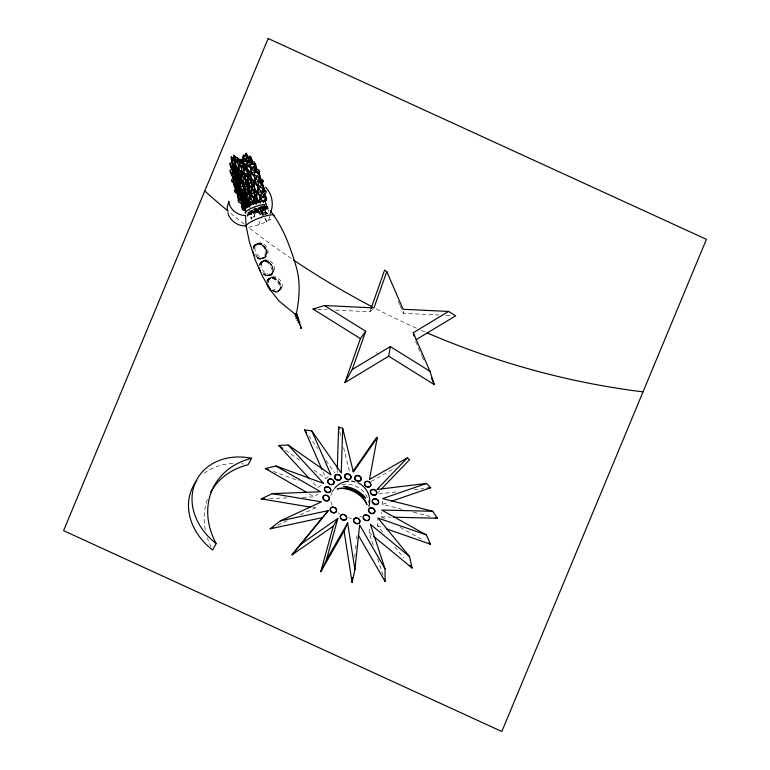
<?xml version="1.0" encoding="UTF-8"?>
<svg xmlns="http://www.w3.org/2000/svg" width="770" height="770" viewBox="0 0 770 770"><rect width="100%" height="100%" fill="white"/><g stroke="black" fill="none" stroke-linecap="round" stroke-linejoin="round"><path stroke-width="0.58" stroke-dasharray="3.85 2.89" d="M263.898 206.341L263.398 210.162L261.656 212.241M402.017 509.268L382.536 504.34L382.603 500.895M384.644 518.662L381.516 516.92L381.641 512.339M337.173 472.655L337.25 470.249M254.678 207.091L254.273 216.88L252.733 209.979M269.529 216.139L268.98 219.604L267.277 221.433L266.487 221.847L264.861 218.651M382.7 532.166L377.416 525.727L377.983 518.066M354.72 557.288L355.105 553.697M355.605 548.923L356.115 544.14M356.616 539.356L357.126 534.572M255.505 207.785L255.091 211.317L253.214 209.921M248.238 212.847L247.719 216.351L247.536 212.761M261.155 207.39L260.125 214.397L255.447 209.161M267.614 282.821C271.608 267.95 290.242 295.969 272.311 290.203M280.655 286.864L280.347 288.808L280.704 288.461C282.215 282.032 274.303 275.622 269.067 278.576A7.806 5.708 45.5 0 0 267.267 280.944M373.181 545.073L369.061 532.551L369.629 529M256.92 243.888C263.138 241.77 270.78 253.166 263.889 257.902L266.892 255.678A7.806 6.083 58.9 0 0 262.021 243.195C258.152 242.011 253.349 245.043 253.061 249.162L253.455 248.922C252.002 246.429 259.731 242.512 255.467 244.552A7.806 6.083 58.9 0 0 253.157 248.903M253.734 249.162L254.774 246.227M259.086 258.412L255.871 256.372C258.46 260.164 264.331 258.297 265.044 256.785L266.295 253.292M258.961 265.775C266.343 246.891 284.669 282.465 263.494 274.717M259.837 265.602L261.097 262.551M272.907 270.588L272.782 272.272C275.073 265.919 267.536 258.576 262.012 261.531A7.806 6.025 53.3 0 0 259.548 265.592M256.757 208.429L254.023 217.448L249.519 210.451M335.537 310.108L369.908 311.744L370.707 309.482M258.739 224.811L261.473 217.217M330.898 495.408A19.866 16.189 28.7 0 1 331.504 493.358L331.716 492.81M266.728 281.012C272.869 269.048 289.934 290.935 275.506 292.398M267.209 281.281L270.674 277.277L275.525 276.892A7.806 5.708 45.5 0 1 281.32 288.529L279.645 290.165L280.405 288.471M267.565 280.925L268.268 279.568M272.291 290.425L274.053 291.204L273.697 291.561L277.123 291.763L278.547 291.175L280.704 288.461M376.588 352.419L377.81 354.007M332.062 492.28L333.198 489.99M252.983 247.122C255.515 240.413 264.707 243.869 266.218 249.49M265.15 256.525L265.929 255.043M263.513 260.972L260.722 262.83L260.25 263.937M272.493 272.262L271.569 273.937L272.782 272.272M266.998 213.877L263.042 207.284L264.004 205.888M260.202 206.591L251.222 218.969L248.306 212.424M263.388 207.226L267.325 213.791M263.042 207.284L263.792 207.101L263.099 207.217M378.031 492.531L379.697 490.798M270.674 277.277L269.009 278.923C274.293 276.363 280.492 281.791 280.598 287.2L280.954 286.844M270.434 278.326L272.099 276.69M272.079 278.201L273.754 276.555M273.851 278.538L275.525 276.892M275.467 291.897L275.824 291.541L274.053 291.204M277.123 291.763L278.904 290.819L278.547 291.175M300.252 514.87L315.286 507.902L317.596 505.63M254.706 246.294L255.842 245.197M369.908 311.744L373.152 308.664M267.902 279.924L270.491 277.989M275.824 291.541L277.479 291.406L280.001 289.818M281.32 288.529L280.213 289.53A7.806 5.708 45.5 0 1 273.61 289.135M270.357 274.948L273.321 272.638A7.806 6.025 53.3 0 0 268.614 260.308L265.178 259.962L262.474 261.531A7.806 6.025 53.3 0 0 263.253 270.934A7.806 6.025 53.3 0 0 272.108 273.639L268.855 275.506L263.715 274.284L265.419 275.159M270.443 274.649L268.942 275.208L271.945 273.658M302.562 497.295L314.372 496.833L317.933 493.945M259.365 207.746L249.634 215.138L248.864 211.683M260.722 262.83L263.677 260.52M261.935 261.829L265.178 259.962M263.427 261.271L265.111 261.194L266.863 259.885M265.111 261.194L266.863 261.617L268.614 260.308M266.863 261.617L268.942 262.214M268.566 262.493L270.482 263.494M273.196 270.607L271.752 265.082M267.18 275.583L265.506 274.861A7.806 6.025 53.3 0 1 263.802 273.985M268.855 275.506L267.556 275.294M262.358 205.927L249.961 214.907L248.498 211.635M321.138 485.264L317.74 487.689L311.234 480.653M314.044 470.133L325.825 478.343L329.3 476.081M255.37 244.812L258.662 243.041M256.814 244.148L260.298 242.868M258.46 243.975L260.173 244.302L262.021 243.195M260.173 244.302L262.252 244.879M261.858 245.11L263.783 246.111M263.388 246.352L265.053 247.69M266.593 253.32L265.987 249.499M260.799 258.739L259.182 258.152A7.806 6.083 58.9 0 1 255.967 256.112M371.178 481.519L395.097 467.91M262.406 211.856L261.617 212.26L262.695 214.397M277.691 525.332L287.354 520.847M262.031 212.048L264.197 216.303M266.863 221.654L264.688 217.371M255.775 245.264C269.683 240.115 267.238 268.403 255.168 254.427M262.445 258.566L263.985 257.642M247.112 215.629L267.488 208.227L266.757 205.985M382.536 504.34L389.264 502.011M247.045 214.686L267.565 209.18L266.458 205.821M253.34 209.363L267.585 207.111L266.613 204.935M247.921 212.481L263.263 210.056L262.233 205.465M248.537 213.309L266.074 210.547L264.601 206.062M378.725 493.974L398.822 491.549M414.183 489.691L423.644 488.555M262.839 258.325L261.203 258.499M269.5 498.575L288.394 497.844M381.516 516.92L391.044 517.142M251.367 211.731L263.244 212.125L261.405 206.524M317.75 309.271L327.24 309.713M400.111 305.748L403.403 313.332L439.054 315.017M446.186 315.353L450.941 315.584M248.835 210.874L265.833 212.578L264.293 205.677M312.938 507.507L315.286 507.902M413.471 512.175L431.797 516.814M251.184 210.489L266.68 214.926M377.416 525.727L384.192 528.095M273.148 471.384L298.789 480.759M255.168 208.795L262.753 211.76L262.185 205.773M273.918 278.201L275.679 278.981M260.279 244.042L261.954 244.85M257.18 258.046C262.686 262.339 269.49 255.139 266.208 249.47M266.949 261.319L268.653 262.195M258.816 208.497L266.16 212.356L263.244 205.811M400.275 527.373L423.221 540.165M309.261 493.888L314.372 496.833M285.583 450.277L300.31 460.547M262.801 205.859L267.488 209.363L265.689 206.379M252.724 208.526L262.195 215.667M264.129 205.706L267.681 208.401L266.391 206.399M255.091 210.191L259.519 213.675L257.671 208.073M369.061 532.551L372.728 535.574M262.676 272.542C283.023 284.043 264.707 247.006 260.164 267.604M394.76 546.883L403.817 557.923M266.189 205.638L269.692 210.008M270.106 263.773L271.377 265.361M308.818 435.849L317.769 448.66M326.037 460.479L334.998 473.3M260.635 206.495L265.785 214.493M263.735 207.169L267.69 213.762M257.748 206.601L263.619 217.015M261.531 206.601L265.881 214.512M264.659 247.921L265.592 249.74M265.823 203.319L268.874 211.432M259.24 207.197L262.647 214.83M322.948 471.74L325.825 478.343M398.234 301.417L399.649 304.67M415.55 341.38L417.898 346.779M418.36 347.867L421.642 355.432M422.114 356.51L424.453 361.919M377.666 558.731L383.267 575.806M339.734 431.643L340.85 436.224M343.651 447.688L349.811 472.905M264.62 205.725L266.42 213.781M263.061 206.312L263.86 214.695M250.885 210.662L251.694 219.046L251.087 210.682M403.249 311.301L403.403 313.332M424.857 331.909A672.836 548.442 28.7 0 1 420.555 330.022M416.272 328.116A672.836 548.442 28.7 0 1 375.009 308.231M291.224 258.479A672.836 548.442 28.7 0 1 248.007 227.112A15.082 3.099 -21 0 0 260.953 224.012A15.082 3.099 -21 0 0 273.052 217.602M244.215 224.157A672.836 548.442 28.7 0 1 229.267 212.097M265.727 256.785A7.806 6.083 58.9 0 1 256.439 253.677A7.806 6.083 58.9 0 1 257.209 243.705M268.836 283.004A7.806 5.708 45.5 0 1 269.577 278.278M248.662 213.251A10.963 2.252 -21 0 0 263.147 207.746A10.934 2.252 -21 0 0 264.851 206.485M204.156 473.338A58.77 47.904 28.7 0 1 233.541 463.482M241.424 463.761A58.77 47.904 28.7 0 1 243.647 464.021M211.124 547.124A77.828 63.438 28.7 0 1 207.361 537.845M205.301 529.914A77.828 63.438 28.7 0 1 207.842 498.267M361.611 516.227A19.866 16.189 28.7 0 1 359.561 517.18M351.322 518.287A19.866 16.189 28.7 0 1 348.512 517.883M339.676 514.052A19.866 16.189 28.7 0 1 338.126 512.878M332.217 505.332A19.866 16.189 28.7 0 1 330.821 500.885M332.977 490.548A19.866 16.189 28.7 0 1 334.315 488.892M342.024 484.628A19.866 16.189 28.7 0 1 368.012 499.355M368.32 500.471A19.866 16.189 28.7 0 1 368.695 502.704"/><path stroke-width="1.16" d="M227.304 209.883L227.304 206.938L228.844 201.307C229.229 209.767 238.594 215.581 245.389 215.552M337.289 469.055L338.617 427.061L342.679 428.274L353.372 472.077L377.233 437.726L376.588 437.447L353.055 471.317M342.679 428.274L341.264 473.04L311.792 430.892L304.679 429.93L321.985 469.546M243.397 155.405L242.954 166.291L248.614 191.586M352.073 582.389L354.922 569.627L347.655 522.936L344.084 531.088L352.073 582.389L352.573 577.606M354.922 569.627L359.638 525.024L385.01 568.809L385.135 581.494L358.435 535.429M238.19 198.698L238.469 196.34M255.919 204.243L259.48 173.587L255.727 170.786M296.508 313.467L296.479 313.4C299.617 297.028 300.791 280.396 295.42 264.226L295.112 263.119C289.453 244.706 282.426 226.149 270.395 210.884M233.955 182.413L233.608 184.742L235.168 186.484M236.862 162.566L237.555 157.898L264.062 187.543L263.378 192.211M238.094 200.951L242.04 174.107L259.577 171.335L259.057 174.838M249.095 161.777L249.432 159.438M250.298 198.843L251.665 189.497L249.952 155.935M262.041 184.665L262.724 179.997L238.892 165.444L234.946 192.298L237.93 194.117M388.696 356.202L390.303 346.577L429.968 371.304L434.29 384.625L388.696 356.202L344.893 382.613L360.427 338.588L365.712 331.254L324.459 305.546L313.015 309.039L360.427 338.588M377.233 437.726L369.465 479.45L407.33 457.909L409.659 459.623L381.362 489.066M368.859 506.477C371.872 497.237 366.645 486.447 357.742 482.694M344.084 531.088L320.772 571.715L333.285 526.141L337.828 518.431L300.29 544.582L292.032 554.872L333.285 526.141M320.772 571.715L326.432 559.915L337.828 518.431M241.934 160.478L243.647 154.837L244.937 156.839M244.119 176.811L251.203 187.813L258.816 201.653L263.6 185.859L259.74 179.853M371.101 308.356L384.634 270.02L386.771 271.598L403.095 309.28L448.592 311.436L455.696 315.806L416.098 339.686M344.893 382.613L352.198 369.552L365.712 331.254M386.771 271.598L373.96 307.894L324.459 305.546M270.174 213.569C274.236 204.993 272.214 193.876 265.554 187.168M239.22 199.112L238.334 201.143L249.615 193.443L257.575 175.204M253.657 166.166L246.525 182.548L242.589 209.401L243.532 207.217M258.45 173.173L259.336 171.152M236.072 187.803L234.455 190.796L251.357 203.415L263.225 181.499L260.404 179.391M196.745 480.711A58.77 47.904 28.7 0 0 212.616 550.021L216.168 543.553A58.77 47.904 28.7 0 1 195.108 483.146A58.77 47.904 28.7 0 1 251.607 458.285L248.065 464.762A77.828 63.438 28.7 0 0 210.566 492.415M326.432 559.915L347.655 522.936M240.923 160.94L246.448 153.326L248.883 158.774M263.648 201.836L266.41 198.025L263.003 190.392M233.724 177.138L231.529 179.93L248.258 205.946M258.816 201.653L266.15 192.356L263.571 188.361M295.257 315.642C294.621 318.116 300.233 314.16 296.354 315.026M323.419 516.699L328.222 510.635L280.396 520.866L270.174 528.817L322.736 517.565L292.032 554.872M300.29 544.582L328.222 510.635M294.9 313.833L296.469 313.294L301.311 328.193L295.314 313.862M334.671 488.286C337.972 484.041 343.295 481.394 348.656 481.202M407.33 457.909L377.021 489.431L426.503 483.454L430.728 487.699L391.507 501.241M268.191 286.084L267.825 286.44L270.299 289.607L267.527 284.294M247.767 207.005L248.575 206.36M248.036 157.157L238.305 164.539L247.834 207.082M231.77 168.928L229.999 170.209L246.554 207.274M240.413 166.32L242.29 165.04L266.661 199.555L264.784 200.835M252.81 164.366L254.687 163.086L254.264 201.509L249.567 204.714M261.367 182.192L263.244 180.912L245.707 183.674L234.427 191.374L237.718 190.864M352.198 369.552L390.303 346.577M414.039 335.98L413.259 332.736L448.592 311.436M300.791 326.894L300.435 325.941M249.75 205.638L251.203 204.887M310.589 507.122L261.232 498.893L272.253 493.647L320.609 491.77L275.997 466.014L265.352 468.535L306.2 492.117M280.396 520.866L321.446 501.847L272.253 493.647M270.174 528.817L273.398 527.315M301.368 328.261L300.608 328.232M252.849 204.166L254.572 203.53L253.869 201.923M426.503 483.454L382.651 498.594L432.682 511.27L437.524 518.268L393.432 517.199M296.277 315.103L279.356 301.33L270.944 290.848L262.686 276.671L255.37 260.173L249.422 241.876L246.044 225.831L245.543 215.436M232.386 162.499L230.115 163.105L245.207 209.074M249.49 157.917L240.365 160.362L238.161 158.61L242.945 173.192M253.061 197.101L254.09 196.851M259.923 202.462L256.237 203.01L253.522 197.996M244.754 159.669L240.365 160.362L250.558 156.656L253.138 164.51M237.689 161.71L234.407 162.229L245.736 212.828M240.981 161.19L251.944 159.467L252.454 161.767M233.81 180.873L231.616 181.22L248.517 193.838L266.054 191.076M266.487 200.45L250.048 203.039L230.095 172.018M427.186 488.122L430.728 487.699M309.607 478.901L278.721 445.483L288.163 445.041L331.042 474.946L311.792 430.892M261.232 498.893L264.774 498.758M246.092 225.716C238.796 226.871 229.643 220.711 227.824 212.809M254.947 196.725L256.776 198.487M432.682 511.27L381.708 510.048L426.301 534.9L430.517 544.226L386.453 528.875M242.743 160.439L234.427 160.16L249.894 207.255M313.015 309.039L315.382 309.155M245.428 210.528L243.166 210.306L231.837 159.708L254.504 161.989L256.314 170.035M351.678 481.173L354.739 481.673M435.233 517.681L437.524 518.268M234.321 158.312L231 157.359L232.03 161.96M238.748 159.583L255.351 164.337L257.151 172.384M426.301 534.9L377.983 518.066L409.553 556.566L412.114 568.039L373.642 536.324M275.997 466.014L323.679 483.454L288.163 445.041M265.352 468.535L268.692 469.758M242.165 203.713L238.921 202.443L235.495 166.522M428.428 543.062L430.517 544.226M278.721 445.483L282.638 448.227M269.991 289.972L271.714 291.204M240.51 170.642L247.083 175.55L263.292 202.404M230.115 171.431L264.129 198.054M239.47 198.535L237.584 197.11L237.122 192.317M265.814 190.883L243.137 173.702L231.857 181.402L234.686 183.549M260.587 203.001L249.952 194.916L229.999 163.894M247.228 185.435L248.941 186.841M409.553 556.566L370.389 524.274L385.01 568.809M409.852 565.276L412.114 568.039M231.01 172.74L232.367 174.655M256.708 201.134L257.757 202.645M304.679 429.93L306.749 432.884M256.092 198.477L257.228 200.229M264.36 195.272L265.65 197.274M235.11 162.797L231.25 156.791L232.338 158.774M240.904 171.806L242.829 174.809M234.07 186.427L238.575 193.434M256.15 203.761L243.792 177.081M254.196 255.053L252.647 251.087M260.501 271.666L259.009 267.739M264.264 194.444L265.727 197.717M234.051 155.28L238.921 166.185M240.866 170.545L242.81 174.905M231.51 159.939L251.472 204.637M230.086 165.175L248.585 206.61M231.26 174.27L233.214 178.63M413.259 332.736L429.968 371.304M431.479 378.137L434.29 384.625M267.421 284.823L267.893 286.094A7.806 5.708 45.5 0 0 270.357 289.27M264.543 199.266L266.016 203.742M250.625 157.609L252.098 162.095M384.384 579.223L385.135 581.494M244.052 176.551L253.253 204.579M231.606 161.738L246.698 207.708M230.182 164.058L232.02 169.669M338.617 427.061L339.175 429.352M249.124 193.886L250.414 199.632M241.299 203.357L242.069 206.812M266.449 282.821L266.67 284.688M260.78 182.365L260.096 175.175L233.589 155.203L234.042 159.987M259.211 174.636L258.758 169.843L234.917 160.526L235.264 164.126M256.179 169.795L255.602 163.808L238.074 166.57L242.069 208.487M251.463 161.565L251.116 157.975L242.56 172.403L245.986 208.323M247.921 173.597L248.152 175.993M248.72 181.98L248.951 184.376M249.634 197.495L245.986 153.24M250.086 202.279L250.317 204.676M333.227 480.442A3.311 2.695 28.7 0 1 331.966 484.715A3.311 2.695 28.7 0 1 327.645 481.481A3.311 2.695 28.7 0 1 331.86 479.421M330.725 490.471A3.311 2.695 28.7 0 1 327.337 492.55A3.311 2.695 28.7 0 1 324.382 489.094A3.311 2.695 28.7 0 1 327.779 487.015M328.597 487.285A3.311 2.695 28.7 0 1 330.417 488.989M328.549 496.679A3.311 2.695 28.7 0 1 327.539 500.895A3.311 2.695 28.7 0 1 323.025 498.209A3.311 2.695 28.7 0 1 326.374 495.389M327.183 495.659A3.311 2.695 28.7 0 1 327.924 496.101M344.45 514.909A3.311 2.695 28.7 0 1 346.192 519.201A3.311 2.695 28.7 0 1 341.408 519.288A3.311 2.695 28.7 0 1 341.331 514.966M342.024 514.668A3.311 2.695 28.7 0 1 343.641 514.639M358.435 518.922A3.311 2.695 28.7 0 1 358.291 523.639A3.311 2.695 28.7 0 1 353.488 520.79A3.311 2.695 28.7 0 1 357.694 518.479M373.402 508.806A3.311 2.695 28.7 0 1 374.258 512.839A3.311 2.695 28.7 0 1 369.841 512.916A3.311 2.695 28.7 0 1 368.984 508.893M369.542 508.421A3.311 2.695 28.7 0 1 371.015 508.017M371.852 508.094A3.311 2.695 28.7 0 1 372.661 508.373M378.503 501.761A3.311 2.695 28.7 0 1 375.442 504.629A3.311 2.695 28.7 0 1 372.247 500.895A3.311 2.695 28.7 0 1 376.424 499.316M377.165 499.759A3.311 2.695 28.7 0 1 378.243 501.02M376.338 491.683A3.311 2.695 28.7 0 1 374.076 495.331A3.311 2.695 28.7 0 1 370.303 491.789A3.311 2.695 28.7 0 1 374.518 489.98M375.26 490.423A3.311 2.695 28.7 0 1 375.875 491M370.774 485.004A3.311 2.695 28.7 0 1 367.377 487.092A3.311 2.695 28.7 0 1 364.422 483.637A3.311 2.695 28.7 0 1 367.819 481.558M368.637 481.828A3.311 2.695 28.7 0 1 370.717 484.272M348.8 474.349A3.311 2.695 28.7 0 1 350.235 478.998A3.311 2.695 28.7 0 1 345.037 477.872A3.311 2.695 28.7 0 1 347.155 473.993M340.225 476.072A3.311 2.695 28.7 0 1 339.454 480.201A3.311 2.695 28.7 0 1 334.854 478.093A3.311 2.695 28.7 0 1 337.212 474.695M338.049 474.772A3.311 2.695 28.7 0 1 339.599 475.494M643.027 391.863A672.836 548.442 28.7 0 1 427.013 332.833M371.881 306.614A672.836 548.442 28.7 0 1 293.168 259.788M228.344 211.336A672.836 548.442 28.7 0 1 204.762 191.018M246.313 226.775A15.082 3.099 -21 0 1 259.259 218.016A15.082 3.099 -21 0 1 274.168 216.187M245.447 213.136A10.963 2.252 -21 0 1 245.255 212.462A10.944 2.252 -21 0 1 254.841 206.793A10.944 2.252 -21 0 1 265.448 204.791M254.678 200.017A4.071 0.837 -21 0 1 255.428 199.902M216.168 543.553A77.828 63.438 28.7 0 1 251.607 458.285M296.075 318.203C298.635 319.704 298.953 315.421 296.075 318.203M297.172 320.195C299.164 321.369 299.434 318.02 297.172 320.195M298.211 322.361L299.78 321.86L298.211 322.361M268.172 38.5L63.573 530.655L501.828 731.5L706.427 239.345L268.172 38.5M338.088 488.69L337.347 488.96L338.069 488.729A19.914 11.463 20.8 0 1 352.14 489.682L358.406 492.396L365.558 498.142L364.335 496.554A19.77 11.454 27.7 0 0 344.758 486.496L343.555 486.467C353.642 487.968 363.296 494.937 366.915 504.629A19.799 11.463 27.7 0 0 338.069 488.729M328.107 482.453A3.311 2.695 28.7 0 0 333.603 483.647A3.311 2.695 28.7 0 0 331.187 478.901A3.311 2.695 28.7 0 0 328.107 482.453M330.474 510.905A3.311 2.695 28.7 0 0 335.961 512.088A3.311 2.695 28.7 0 0 333.554 507.343A3.311 2.695 28.7 0 0 330.474 510.905M363.478 518.691A3.311 2.695 28.7 0 0 368.974 519.875A3.311 2.695 28.7 0 0 366.558 515.13A3.311 2.695 28.7 0 0 363.478 518.691M355.076 479.344A3.311 2.695 28.7 0 0 360.572 480.528A3.311 2.695 28.7 0 0 358.166 475.783A3.311 2.695 28.7 0 0 355.076 479.344M324.834 490.317A3.311 2.695 28.7 0 0 330.33 491.51A3.311 2.695 28.7 0 0 327.924 486.765A3.311 2.695 28.7 0 0 324.834 490.317M335.123 478.045A3.311 2.695 28.7 0 0 340.619 479.229A3.311 2.695 28.7 0 0 338.203 474.484A3.311 2.695 28.7 0 0 335.123 478.045M345.066 477.342A3.311 2.695 28.7 0 0 350.562 478.526A3.311 2.695 28.7 0 0 348.146 473.781A3.311 2.695 28.7 0 0 345.066 477.342M355.24 479.056A3.311 2.695 28.7 0 0 360.735 480.239A3.311 2.695 28.7 0 0 358.32 475.494A3.311 2.695 28.7 0 0 355.24 479.056M364.874 484.859A3.311 2.695 28.7 0 0 370.37 486.043A3.311 2.695 28.7 0 0 367.964 481.308A3.311 2.695 28.7 0 0 364.874 484.859M370.774 492.973A3.311 2.695 28.7 0 0 376.27 494.157A3.311 2.695 28.7 0 0 373.864 489.412A3.311 2.695 28.7 0 0 370.774 492.973M372.69 502.31A3.311 2.695 28.7 0 0 378.186 503.493A3.311 2.695 28.7 0 0 375.77 498.748A3.311 2.695 28.7 0 0 372.69 502.31M368.926 511.367A3.311 2.695 28.7 0 0 374.422 512.55A3.311 2.695 28.7 0 0 372.006 507.805A3.311 2.695 28.7 0 0 368.926 511.367M363.613 518.441A3.311 2.695 28.7 0 0 369.109 519.625A3.311 2.695 28.7 0 0 366.693 514.88A3.311 2.695 28.7 0 0 363.613 518.441M353.931 521.521A3.311 2.695 28.7 0 0 359.426 522.705A3.311 2.695 28.7 0 0 357.02 517.96A3.311 2.695 28.7 0 0 353.931 521.521M340.686 517.95A3.311 2.695 28.7 0 0 346.182 519.134A3.311 2.695 28.7 0 0 343.776 514.389A3.311 2.695 28.7 0 0 340.686 517.95M330.609 510.645A3.311 2.695 28.7 0 0 336.105 511.838A3.311 2.695 28.7 0 0 333.689 507.093A3.311 2.695 28.7 0 0 330.609 510.645M323.4 498.739A3.311 2.695 28.7 0 0 328.896 499.923A3.311 2.695 28.7 0 0 326.49 495.177A3.311 2.695 28.7 0 0 323.4 498.739"/></g></svg>
